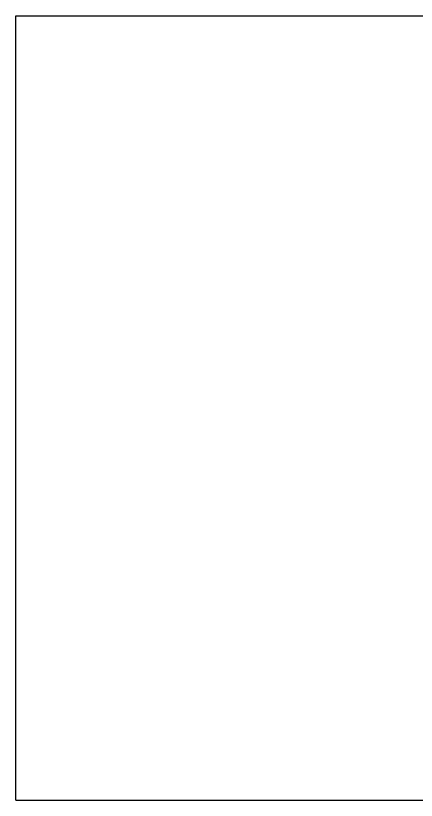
# Model space of a CAD drawing. Header units: millimetres. Extents: x 0 to 610, y -305 to 0.
# Drawn here: x 0 to 155.4, y -304.8 to 0 of the extents above; entities that cross this region are included whole.
import ezdxf

# ---------------------------------------------------------------- set-up
doc = ezdxf.new("R2010")
doc.units = ezdxf.units.MM
doc.layers.add('laser bed referance', color=3, linetype='Continuous', lineweight=25, true_color=0x00ff00)

msp = doc.modelspace()

# ---------------------------------------------------------------- linework, layer by layer
at = {"layer": 'laser bed referance'}
for p, q in [((0, -304.8), (0, 0)), ((0, 0), (304.8, 0)), ((0, 0), (609.6, 0)), ((0, -304.8), (0, 0)), ((0, -304.8), (304.8, -304.8)), ((0, -304.8), (609.6, -304.8))]:
    msp.add_line(p, q, dxfattribs=at)

doc.saveas('drawing.dxf')
